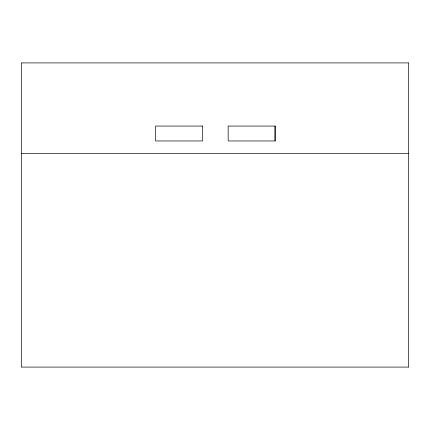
<?xml version="1.0" encoding="UTF-8"?>
<svg xmlns="http://www.w3.org/2000/svg" width="430" height="430" viewBox="0 0 430 430"><rect width="100%" height="100%" fill="white"/><g stroke="black" fill="none" stroke-linecap="round" stroke-linejoin="round"><path stroke-width="0.64" d="M21.5 367.086L21.521 62.914M21.618 62.914L408.382 62.914M202.551 126.055L155.596 126.055L155.596 140.959L202.551 140.959L202.519 126.055M275.092 126.055L228.142 126.055L228.174 140.959L275.092 140.959L275.092 126.055L275.066 140.959M21.5 153.338L408.382 153.338M21.683 367.086L408.317 367.086M408.478 62.914L408.5 367.086"/></g></svg>
